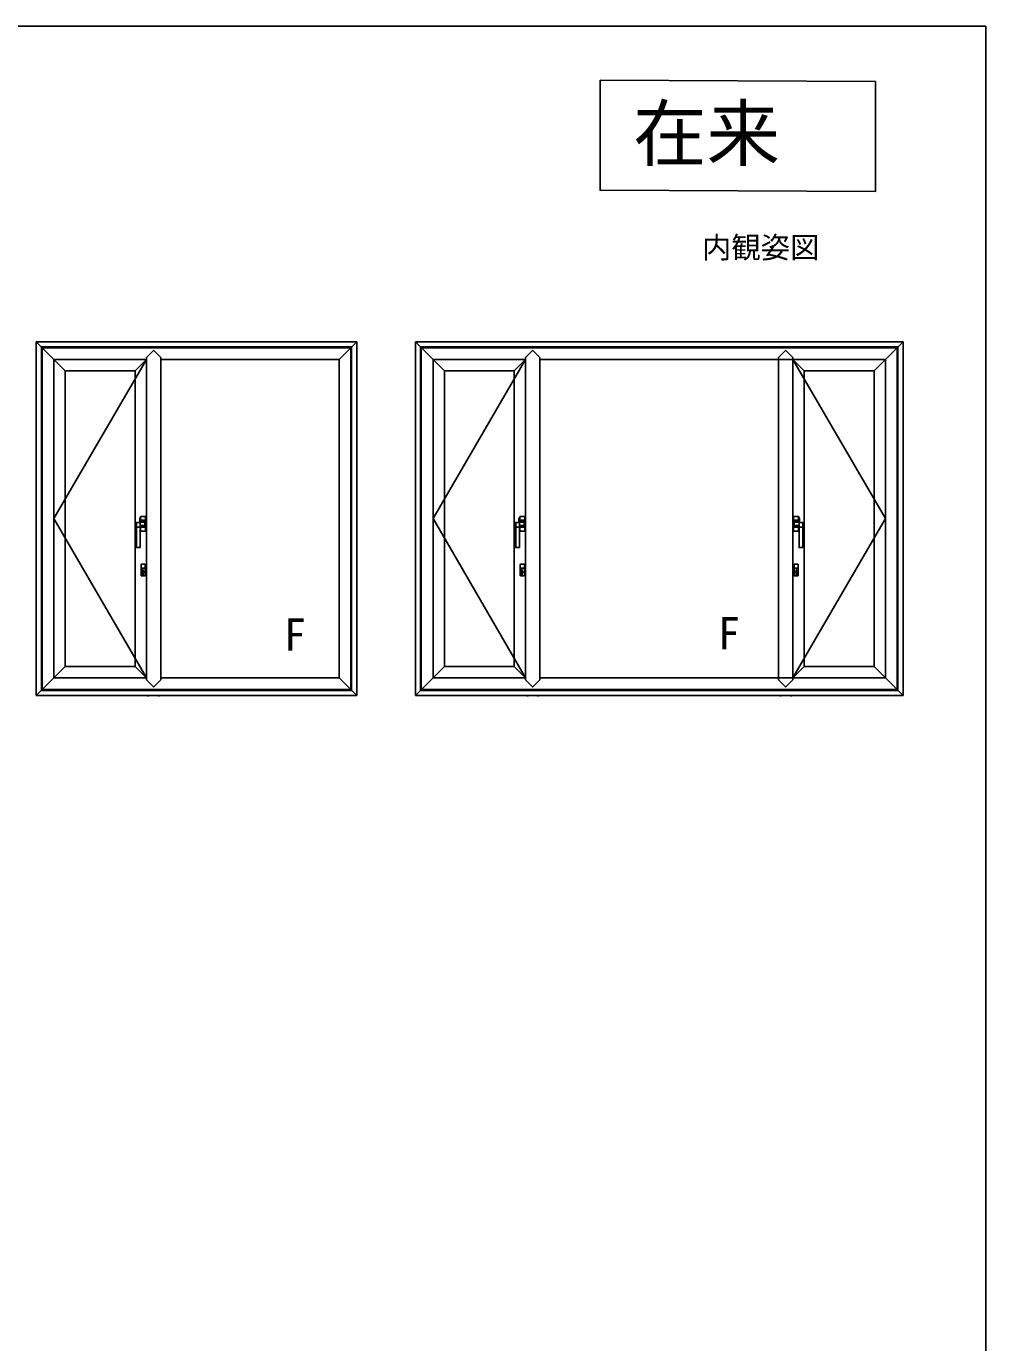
# Model space of a CAD drawing. Units: millimetres, scale not verified. Extents: x -700 to 700, y -1043 to 1036.
# Drawn here: x 351.7 to 700, y 519.2 to 997 of the extents above; entities that cross this region are included whole.
import ezdxf
from ezdxf.enums import TextEntityAlignment as Align

# ---------------------------------------------------------------- set-up
doc = ezdxf.new("R2010")
doc.units = ezdxf.units.MM
doc.header["$LTSCALE"] = 6
for name, color, linetype in [('0-1_USER1', 3, 'Continuous'), ('0-6_YKK_A1', 4, 'Continuous'), ('0-8_YKK_ZWAK', 7, 'Continuous')]:
    doc.layers.add(name, color=color, linetype=linetype)
doc.styles.add('ＭＳ ゴシック', font='')
doc.styles.get('ＭＳ ゴシック').set_extended_font_data('MS Gothic')

msp = doc.modelspace()

# ---------------------------------------------------------------- linework, layer by layer
at = {"layer": '0-1_USER1'}
msp.add_lwpolyline([(560, 977.5), (660, 977), (660, 937), (560, 937.5)], close=True, dxfattribs=at)
at = {"layer": '0-6_YKK_A1'}
for p, q in [((401.715, 882.5), (355.327, 882.5)), ((355.327, 754.132), (355.327, 882.5)), ((355.327, 882.5), (365.858, 871.969)), ((355.327, 882.5), (471.698, 882.5)), ((357.193, 755.998), (357.193, 880.634)), ((399.849, 880.634), (357.193, 880.634)), ((357.193, 880.634), (469.832, 880.634)), ((357.46, 756.265), (357.46, 880.367)), ((399.583, 880.367), (357.46, 880.367)), ((357.46, 880.367), (469.565, 880.367)), ((397.85, 879.301), (395.317, 876.768)), ((397.85, 879.301), (397.983, 879.301)), ((397.983, 879.301), (400.516, 876.768)), ((471.698, 882.5), (465.3, 876.102)), ((469.565, 756.265), (469.565, 880.367)), ((469.832, 755.998), (469.832, 880.634)), ((471.698, 754.132), (471.698, 882.5)), ((539.366, 882.5), (492.978, 882.5)), ((492.978, 754.132), (492.978, 882.5)), ((492.978, 882.5), (503.508, 871.969)), ((492.978, 882.5), (670, 882.5)), ((494.844, 755.998), (494.844, 880.634)), ((537.5, 880.634), (494.844, 880.634)), ((494.844, 880.634), (668.134, 880.634)), ((495.11, 756.265), (495.11, 880.367)), ((537.233, 880.367), (495.11, 880.367)), ((495.11, 880.367), (667.867, 880.367)), ((535.5, 879.301), (532.968, 876.768)), ((535.5, 879.301), (535.634, 879.301)), ((535.634, 879.301), (538.166, 876.768)), ((623.612, 882.5), (670, 882.5)), ((627.344, 879.301), (624.811, 876.768)), ((625.478, 880.634), (668.134, 880.634)), ((625.744, 880.367), (667.867, 880.367)), ((627.477, 879.301), (627.344, 879.301)), ((627.477, 879.301), (630.01, 876.768)), ((670, 882.5), (659.469, 871.969)), ((667.867, 756.265), (667.867, 880.367)), ((668.134, 755.998), (668.134, 880.634)), ((670, 754.132), (670, 882.5)), ((361.725, 876.102), (361.725, 760.531)), ((361.725, 876.102), (395.317, 876.102)), ((395.317, 876.102), (391.185, 871.969)), ((395.317, 759.864), (395.317, 876.768)), ((395.317, 760.531), (395.317, 876.102)), ((400.516, 759.864), (400.516, 876.768)), ((465.3, 876.102), (400.516, 876.102)), ((465.3, 876.102), (465.3, 760.531)), ((499.376, 876.102), (499.376, 760.531)), ((499.376, 876.102), (532.968, 876.102)), ((532.968, 876.102), (528.835, 871.969)), ((532.968, 759.864), (532.968, 876.768)), ((532.968, 760.531), (532.968, 876.102)), ((538.166, 759.864), (538.166, 876.768)), ((663.602, 876.102), (538.166, 876.102)), ((624.811, 759.864), (624.811, 876.768)), ((630.01, 759.864), (630.01, 876.768)), ((630.01, 876.102), (634.142, 871.969)), ((630.01, 760.531), (630.01, 876.102)), ((663.602, 876.102), (630.01, 876.102)), ((663.602, 876.102), (663.602, 760.531)), ((365.858, 871.969), (365.858, 764.663)), ((365.858, 871.969), (391.185, 871.969)), ((391.185, 764.663), (391.185, 871.969)), ((503.508, 871.969), (503.508, 764.663)), ((503.508, 871.969), (528.835, 871.969)), ((528.835, 764.663), (528.835, 871.969)), ((634.142, 764.663), (634.142, 871.969)), ((659.469, 871.969), (634.142, 871.969)), ((659.469, 871.969), (659.469, 764.663)), ((391.826, 816.948), (393.462, 817.15)), ((393.02, 818.583), (392.934, 818.316)), ((393.107, 818.316), (392.934, 818.316)), ((393.107, 817.65), (392.934, 817.65)), ((393.171, 818.616), (393.017, 818.616)), ((393.171, 817.35), (393.017, 817.35)), ((393.107, 818.316), (393.02, 818.583)), ((394.7, 817.016), (393.071, 816.972)), ((393.204, 817.118), (393.204, 818.983)), ((393.204, 818.583), (393.204, 817.383)), ((393.204, 818.449), (393.204, 818.449)), ((393.204, 818.183), (393.204, 818.183)), ((395.07, 817.683), (393.204, 817.683)), ((393.231, 818.989), (393.231, 817.716)), ((393.231, 817.716), (395.044, 817.716)), ((393.264, 817.683), (393.264, 817.716)), ((393.264, 817.683), (395.01, 817.683)), ((394.944, 819.089), (393.331, 819.089)), ((393.338, 819.116), (394.937, 819.116)), ((393.504, 817.183), (394.771, 817.183)), ((394.871, 817.083), (394.871, 815.817)), ((395.01, 817.683), (395.01, 817.716)), ((395.044, 817.716), (395.044, 818.989)), ((395.07, 818.983), (395.07, 813.917)), ((529.476, 816.948), (531.112, 817.15)), ((530.671, 818.583), (530.584, 818.316)), ((530.757, 818.316), (530.584, 818.316)), ((530.757, 817.65), (530.584, 817.65)), ((530.821, 818.616), (530.668, 818.616)), ((530.821, 817.35), (530.668, 817.35)), ((530.757, 818.316), (530.671, 818.583)), ((532.351, 817.016), (530.721, 816.972)), ((530.855, 817.118), (530.855, 818.983)), ((530.855, 818.583), (530.855, 817.383)), ((530.855, 818.449), (530.855, 818.449)), ((530.855, 818.183), (530.855, 818.183)), ((532.721, 817.683), (530.855, 817.683)), ((530.881, 818.989), (530.881, 817.716)), ((530.881, 817.716), (532.694, 817.716)), ((530.915, 817.683), (530.915, 817.716)), ((530.915, 817.683), (532.661, 817.683)), ((532.594, 819.089), (530.981, 819.089)), ((530.988, 819.116), (532.588, 819.116)), ((531.155, 817.183), (532.421, 817.183)), ((532.521, 817.083), (532.521, 815.817)), ((532.661, 817.683), (532.661, 817.716)), ((532.694, 817.716), (532.694, 818.989)), ((532.721, 818.983), (532.721, 813.917)), ((630.257, 818.983), (630.257, 813.917)), ((630.257, 817.683), (632.123, 817.683)), ((630.283, 817.716), (630.283, 818.989)), ((632.096, 817.716), (630.283, 817.716)), ((630.317, 817.683), (630.317, 817.716)), ((632.063, 817.683), (630.317, 817.683)), ((630.383, 819.089), (631.996, 819.089)), ((631.99, 819.116), (630.39, 819.116)), ((630.457, 817.083), (630.457, 815.817)), ((631.823, 817.183), (630.557, 817.183)), ((630.627, 817.016), (632.256, 816.972)), ((633.501, 816.948), (631.865, 817.15)), ((632.063, 817.683), (632.063, 817.716)), ((632.096, 818.989), (632.096, 817.716)), ((632.123, 817.118), (632.123, 818.983)), ((632.123, 818.583), (632.123, 817.383)), ((632.123, 818.449), (632.123, 818.449)), ((632.123, 818.183), (632.123, 818.183)), ((632.156, 818.616), (632.31, 818.616)), ((632.156, 817.35), (632.31, 817.35)), ((632.22, 818.316), (632.307, 818.583)), ((632.22, 818.316), (632.393, 818.316)), ((632.22, 817.65), (632.393, 817.65)), ((632.307, 818.583), (632.393, 818.316)), ((391.738, 807.885), (391.738, 816.849)), ((391.838, 816.949), (392.971, 816.949)), ((393.071, 807.885), (393.071, 816.849)), ((393.47, 815.733), (393.112, 815.74)), ((393.204, 813.917), (393.204, 815.738)), ((393.204, 815.217), (395.07, 815.217)), ((393.231, 813.911), (393.231, 815.184)), ((393.231, 815.184), (395.044, 815.184)), ((393.264, 815.217), (393.264, 815.184)), ((393.264, 815.217), (395.01, 815.217)), ((393.274, 815.819), (394.702, 815.8)), ((394.944, 813.811), (393.331, 813.811)), ((394.937, 813.784), (393.338, 813.784)), ((393.504, 815.717), (394.771, 815.717)), ((394.803, 816.916), (394.803, 815.9)), ((395.01, 815.217), (395.01, 815.184)), ((395.044, 815.184), (395.044, 813.911)), ((529.388, 807.885), (529.388, 816.849)), ((529.488, 816.949), (530.622, 816.949)), ((530.721, 807.885), (530.721, 816.849)), ((531.12, 815.733), (530.762, 815.74)), ((530.855, 813.917), (530.855, 815.738)), ((530.855, 815.217), (532.721, 815.217)), ((530.881, 813.911), (530.881, 815.184)), ((530.881, 815.184), (532.694, 815.184)), ((530.915, 815.217), (530.915, 815.184)), ((530.915, 815.217), (532.661, 815.217)), ((530.924, 815.819), (532.352, 815.8)), ((532.594, 813.811), (530.981, 813.811)), ((532.588, 813.784), (530.988, 813.784)), ((531.155, 815.717), (532.421, 815.717)), ((532.453, 816.916), (532.453, 815.9)), ((532.661, 815.217), (532.661, 815.184)), ((532.694, 815.184), (532.694, 813.911)), ((632.123, 815.217), (630.257, 815.217)), ((630.283, 815.184), (630.283, 813.911)), ((632.096, 815.184), (630.283, 815.184)), ((630.317, 815.217), (630.317, 815.184)), ((632.063, 815.217), (630.317, 815.217)), ((630.383, 813.811), (631.996, 813.811)), ((630.39, 813.784), (631.99, 813.784)), ((630.524, 816.916), (630.524, 815.9)), ((631.823, 815.717), (630.557, 815.717)), ((632.053, 815.819), (630.626, 815.8)), ((631.858, 815.733), (632.215, 815.74)), ((632.063, 815.217), (632.063, 815.184)), ((632.096, 813.911), (632.096, 815.184)), ((632.123, 813.917), (632.123, 815.738)), ((632.256, 807.885), (632.256, 816.849)), ((633.489, 816.949), (632.356, 816.949)), ((633.589, 807.885), (633.589, 816.849)), ((391.838, 807.785), (392.971, 807.785)), ((529.488, 807.785), (530.622, 807.785)), ((633.489, 807.785), (632.356, 807.785)), ((393.381, 797.665), (393.381, 801.644)), ((393.381, 800.387), (394.894, 800.387)), ((393.381, 798.921), (393.638, 798.921)), ((393.514, 801.777), (394.761, 801.777)), ((393.638, 797.954), (393.638, 799.621)), ((393.638, 797.855), (393.638, 799.621)), ((393.737, 799.721), (394.037, 799.721)), ((394.137, 799.621), (394.137, 797.855)), ((394.137, 799.604), (394.137, 797.954)), ((394.137, 798.921), (394.894, 798.921)), ((394.894, 801.644), (394.894, 797.665)), ((531.031, 797.665), (531.031, 801.644)), ((531.031, 800.387), (532.544, 800.387)), ((531.031, 798.921), (531.288, 798.921)), ((531.165, 801.777), (532.411, 801.777)), ((531.288, 797.954), (531.288, 799.621)), ((531.288, 797.855), (531.288, 799.621)), ((531.388, 799.721), (531.688, 799.721)), ((531.788, 799.621), (531.788, 797.855)), ((531.788, 799.604), (531.788, 797.954)), ((531.788, 798.921), (532.544, 798.921)), ((532.544, 801.644), (532.544, 797.665)), ((630.433, 801.644), (630.433, 797.665)), ((631.946, 800.387), (630.433, 800.387)), ((631.19, 798.921), (630.433, 798.921)), ((631.813, 801.777), (630.567, 801.777)), ((631.19, 799.621), (631.19, 797.855)), ((631.19, 799.604), (631.19, 797.954)), ((631.59, 799.721), (631.29, 799.721)), ((631.69, 797.954), (631.69, 799.621)), ((631.69, 797.855), (631.69, 799.621)), ((631.946, 798.921), (631.69, 798.921)), ((631.946, 797.665), (631.946, 801.644)), ((394.761, 797.531), (393.514, 797.531)), ((394.037, 797.755), (393.737, 797.755)), ((532.411, 797.531), (531.165, 797.531)), ((531.688, 797.755), (531.388, 797.755)), ((630.567, 797.531), (631.813, 797.531)), ((631.29, 797.755), (631.59, 797.755)), ((355.327, 754.132), (365.858, 764.663)), ((391.185, 764.663), (365.858, 764.663)), ((395.317, 760.531), (391.185, 764.663)), ((492.978, 754.132), (503.508, 764.663)), ((528.835, 764.663), (503.508, 764.663)), ((532.968, 760.531), (528.835, 764.663)), ((630.01, 760.531), (634.142, 764.663)), ((634.142, 764.663), (659.469, 764.663)), ((670, 754.132), (659.469, 764.663)), ((395.317, 760.531), (361.725, 760.531)), ((397.85, 757.331), (395.317, 759.864)), ((397.983, 757.331), (400.516, 759.864)), ((465.3, 760.531), (400.516, 760.531)), ((471.698, 754.132), (465.3, 760.531)), ((532.968, 760.531), (499.376, 760.531)), ((535.5, 757.331), (532.968, 759.864)), ((535.634, 757.331), (538.166, 759.864)), ((663.602, 760.531), (538.166, 760.531)), ((627.344, 757.331), (624.811, 759.864)), ((627.477, 757.331), (630.01, 759.864)), ((630.01, 760.531), (663.602, 760.531)), ((357.193, 755.998), (399.849, 755.998)), ((357.193, 755.998), (469.832, 755.998)), ((357.46, 756.265), (399.583, 756.265)), ((357.46, 756.265), (469.565, 756.265)), ((397.85, 757.331), (397.983, 757.331)), ((494.844, 755.998), (537.5, 755.998)), ((494.844, 755.998), (668.134, 755.998)), ((495.11, 756.265), (537.233, 756.265)), ((495.11, 756.265), (667.867, 756.265)), ((535.5, 757.331), (535.634, 757.331)), ((668.134, 755.998), (625.478, 755.998)), ((667.867, 756.265), (625.744, 756.265)), ((627.477, 757.331), (627.344, 757.331)), ((401.715, 754.132), (355.327, 754.132)), ((355.327, 754.132), (471.698, 754.132)), ((395.984, 754.132), (395.984, 753.782)), ((399.849, 754.132), (399.849, 753.782)), ((539.366, 754.132), (492.978, 754.132)), ((492.978, 754.132), (670, 754.132)), ((533.634, 754.132), (533.634, 753.782)), ((537.5, 754.132), (537.5, 753.782)), ((623.612, 754.132), (670, 754.132)), ((625.478, 754.132), (625.478, 753.782)), ((629.344, 754.132), (629.344, 753.782))]:
    msp.add_line(p, q, dxfattribs=at)
for points in [[(395.317, 876.102), (361.725, 818.316), (395.317, 760.531)], [(532.968, 876.102), (499.376, 818.316), (532.968, 760.531)], [(630.01, 876.102), (663.602, 818.316), (630.01, 760.531)], [(393.107, 817.65), (393.02, 817.383), (392.934, 817.65)], [(530.757, 817.65), (530.671, 817.383), (530.584, 817.65)], [(632.22, 817.65), (632.307, 817.383), (632.393, 817.65)]]:
    msp.add_lwpolyline(points, dxfattribs=at)
for centre, radius, start, end in [((394.608, 817.983), 1.733, 159.33268, 200.66732), ((393.017, 818.583), 0.0333, 90, 159.33268), ((393.017, 817.383), 0.0333, 200.66732, 270), ((393.171, 818.583), 0.0333, 0, 90), ((393.171, 817.383), 0.0333, 270, 0), ((393.338, 818.983), 0.133, 90, 180), ((393.331, 818.989), 0.1, 90, 180), ((393.504, 817.083), 0.1, 90, 141.56804), ((394.703, 816.916), 0.1, 0, 91.54908), ((394.771, 817.083), 0.1, 0, 90), ((394.937, 818.983), 0.133, 0, 90), ((394.944, 818.989), 0.1, 0, 90), ((532.258, 817.983), 1.733, 159.33268, 200.66732), ((530.668, 818.583), 0.0333, 90, 159.33268), ((530.668, 817.383), 0.0333, 200.66732, 270), ((530.821, 818.583), 0.0333, 0, 90), ((530.821, 817.383), 0.0333, 270, 0), ((530.988, 818.983), 0.133, 90, 180), ((530.981, 818.989), 0.1, 90, 180), ((531.155, 817.083), 0.1, 90, 141.56804), ((532.353, 816.916), 0.1, 0, 91.54908), ((532.421, 817.083), 0.1, 0, 90), ((532.588, 818.983), 0.133, 0, 90), ((532.594, 818.989), 0.1, 0, 90), ((630.39, 818.983), 0.133, 90, 180), ((630.383, 818.989), 0.1, 90, 180), ((630.557, 817.083), 0.1, 90, 180), ((630.624, 816.916), 0.1, 88.45092, 180), ((631.823, 817.083), 0.1, 38.43196, 90), ((631.99, 818.983), 0.133, 0, 90), ((631.996, 818.989), 0.1, 0, 90), ((632.156, 818.583), 0.0333, 90, 180), ((632.156, 817.383), 0.0333, 180, 270), ((632.31, 818.583), 0.0333, 20.66732, 90), ((632.31, 817.383), 0.0333, 270, 339.33268), ((630.72, 817.983), 1.733, 339.33268, 20.66732), ((392.404, 809.852), 5.332, 82.81924, 97.18076), ((391.838, 816.849), 0.1, 90, 180), ((392.971, 816.849), 0.1, 0, 90), ((393.271, 815.619), 0.2, 89.22911, 180), ((393.338, 813.917), 0.133, 180, 270), ((393.331, 813.911), 0.1, 180, 270), ((393.504, 815.817), 0.1, 236.36958, 270), ((394.703, 815.9), 0.1, 269.22911, 0), ((394.771, 815.817), 0.1, 270, 0), ((394.937, 813.917), 0.133, 270, 0), ((394.944, 813.911), 0.1, 270, 0), ((529.488, 816.849), 0.1, 90, 180), ((530.055, 809.852), 5.332, 82.81924, 97.18076), ((530.622, 816.849), 0.1, 0, 90), ((530.921, 815.619), 0.2, 89.22911, 180), ((530.988, 813.917), 0.133, 180, 270), ((530.981, 813.911), 0.1, 180, 270), ((531.155, 815.817), 0.1, 236.36958, 270), ((532.353, 815.9), 0.1, 269.22911, 0), ((532.421, 815.817), 0.1, 270, 0), ((532.588, 813.917), 0.133, 270, 0), ((532.594, 813.911), 0.1, 270, 0), ((630.39, 813.917), 0.133, 180, 270), ((630.383, 813.911), 0.1, 180, 270), ((630.557, 815.817), 0.1, 180, 270), ((630.624, 815.9), 0.1, 180, 270.77089), ((631.823, 815.817), 0.1, 270, 303.63042), ((631.99, 813.917), 0.133, 270, 0), ((631.996, 813.911), 0.1, 270, 0), ((632.056, 815.619), 0.2, 0, 90.77089), ((632.356, 816.849), 0.1, 90, 180), ((632.923, 809.852), 5.332, 82.81924, 97.18076), ((633.489, 816.849), 0.1, 0, 90), ((391.838, 807.885), 0.1, 180, 270), ((392.971, 807.885), 0.1, 270, 0), ((529.488, 807.885), 0.1, 180, 270), ((530.622, 807.885), 0.1, 270, 0), ((632.356, 807.885), 0.1, 180, 270), ((633.489, 807.885), 0.1, 270, 0), ((393.514, 801.644), 0.133, 90, 180), ((393.737, 799.621), 0.1, 90, 180), ((393.737, 797.855), 0.1, 180, 270), ((394.037, 799.621), 0.1, 0, 90), ((394.037, 797.855), 0.1, 270, 0), ((394.761, 801.644), 0.133, 0, 90), ((531.165, 801.644), 0.133, 90, 180), ((531.388, 799.621), 0.1, 90, 180), ((531.388, 797.855), 0.1, 180, 270), ((531.688, 799.621), 0.1, 0, 90), ((531.688, 797.855), 0.1, 270, 0), ((532.411, 801.644), 0.133, 0, 90), ((630.567, 801.644), 0.133, 90, 180), ((631.29, 799.621), 0.1, 90, 180), ((631.29, 797.855), 0.1, 180, 270), ((631.59, 799.621), 0.1, 0, 90), ((631.59, 797.855), 0.1, 270, 0), ((631.813, 801.644), 0.133, 0, 90), ((393.514, 797.665), 0.133, 180, 270), ((394.761, 797.665), 0.133, 270, 0), ((531.165, 797.665), 0.133, 180, 270), ((532.411, 797.665), 0.133, 270, 0), ((630.567, 797.665), 0.133, 180, 270), ((631.813, 797.665), 0.133, 270, 0)]:
    msp.add_arc(centre, radius, start, end, dxfattribs=at)
at = {"layer": '0-8_YKK_ZWAK'}
msp.add_line((-700, 997), (700, 997), dxfattribs=at)
msp.add_lwpolyline([(-700, -1043), (700, -1043), (700, 997)], dxfattribs=at)

# ---------------------------------------------------------------- texts
at = {"layer": '0-1_USER1', "style": 'ＭＳ ゴシック'}
for s, height, p in [('在来', 19.55, (572, 942.5)), ('内観姿図', 7.82, (597, 910.5))]:
    msp.add_text(s, height=height, dxfattribs=at).set_placement(p, align=Align.BOTTOM_LEFT)
at = {"layer": '0-6_YKK_A1', "style": 'ＭＳ ゴシック'}
for p in [(445.22, 766.831), (602.809, 767.352)]:
    msp.add_text('F', height=11.73, dxfattribs=at).set_placement(p, align=Align.BOTTOM_LEFT)

doc.saveas('drawing.dxf')
